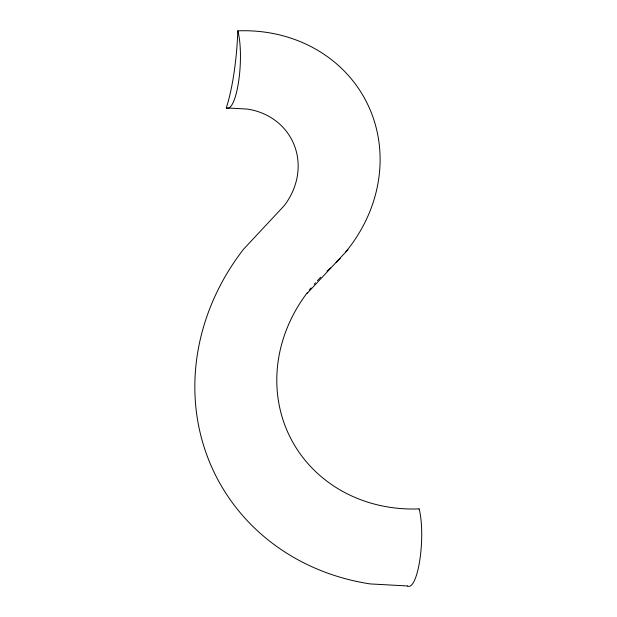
<?xml version="1.0" encoding="UTF-8"?>
<svg xmlns="http://www.w3.org/2000/svg" width="617" height="617" viewBox="0 0 617 617"><rect width="100%" height="100%" fill="white"/><g stroke="black" fill="none" stroke-linecap="round" stroke-linejoin="round"><path stroke-width="0.93" d="M307.266 293.268L347.98 249.661M407.559 585.973L370.269 583.929A235.478 212.896 -28.5 0 1 243.414 249.376L284.128 205.769A68.055 61.53 -28.5 0 0 247.463 109.086L226.292 107.921A95.165 22.898 -86.9 0 0 237.815 30.85A151.767 137.213 -28.5 0 1 367.346 103.679A151.767 137.213 -28.5 0 1 345.828 251.805M419.09 508.894A151.767 137.213 -28.5 0 1 290.746 438.425A151.767 137.213 -28.5 0 1 307.513 292.427M309.271 290.175A151.767 137.213 -28.5 0 1 311.076 287.946M314.184 284.283A151.767 137.213 -28.5 0 1 315.457 282.833M317.416 280.696A151.767 137.213 -28.5 0 1 320.755 277.195M327.025 271.164A151.767 137.213 -28.5 0 1 328.452 269.876A151.767 137.213 -28.5 0 0 330.596 267.932M340.144 258.346A151.767 137.213 -28.5 0 1 336.149 262.549M419.097 508.863A43.09 10.366 -86.9 0 1 419.892 559.526A43.09 10.366 -86.9 0 1 407.559 586.011M237.823 30.819A43.09 10.366 -86.9 0 1 238.625 81.483A43.09 10.366 -86.9 0 1 226.292 107.96"/></g></svg>
